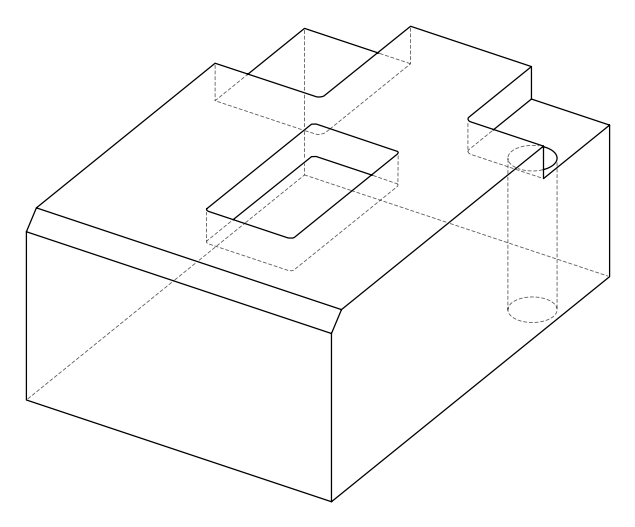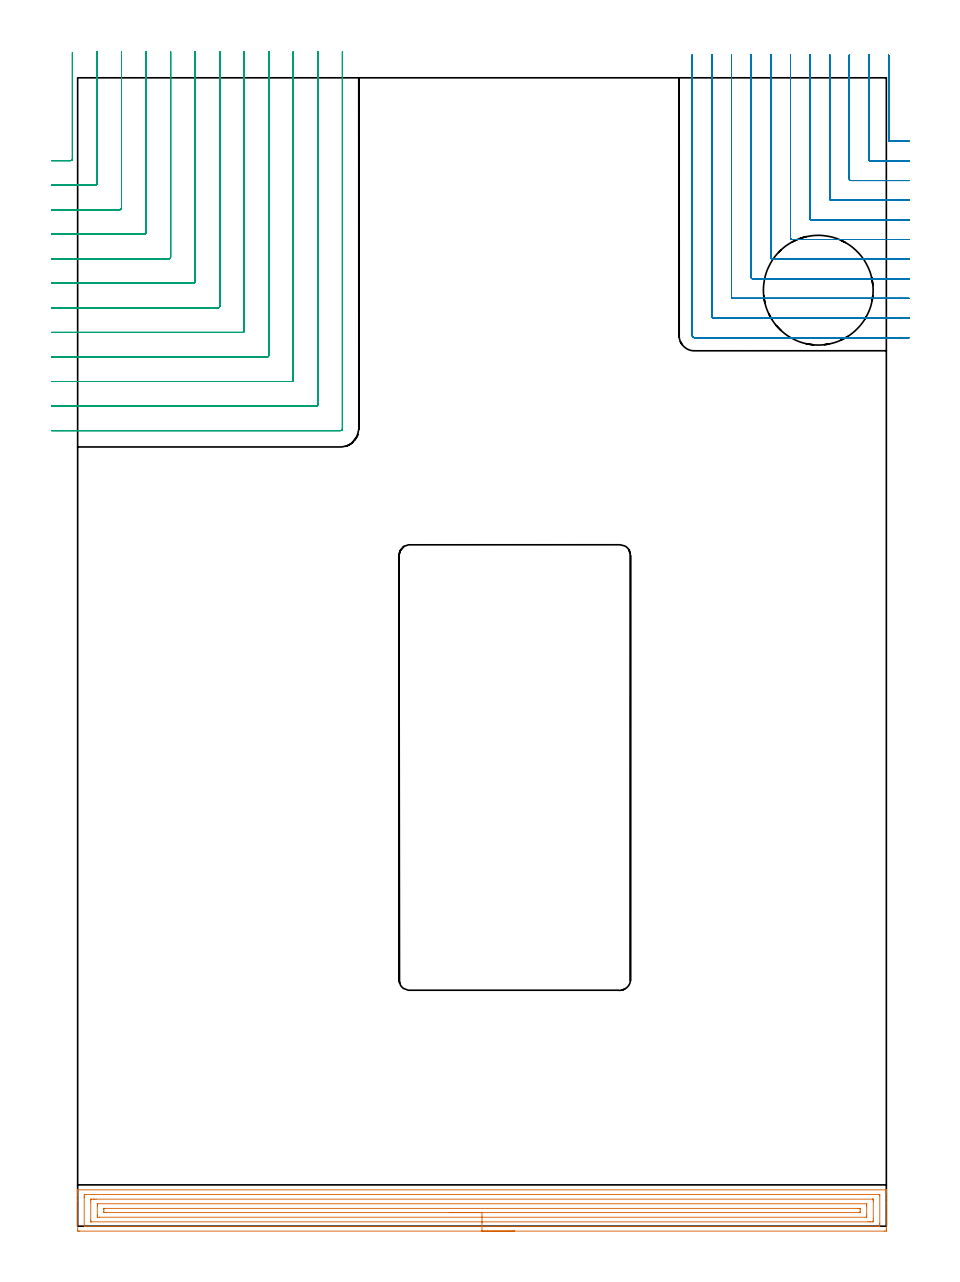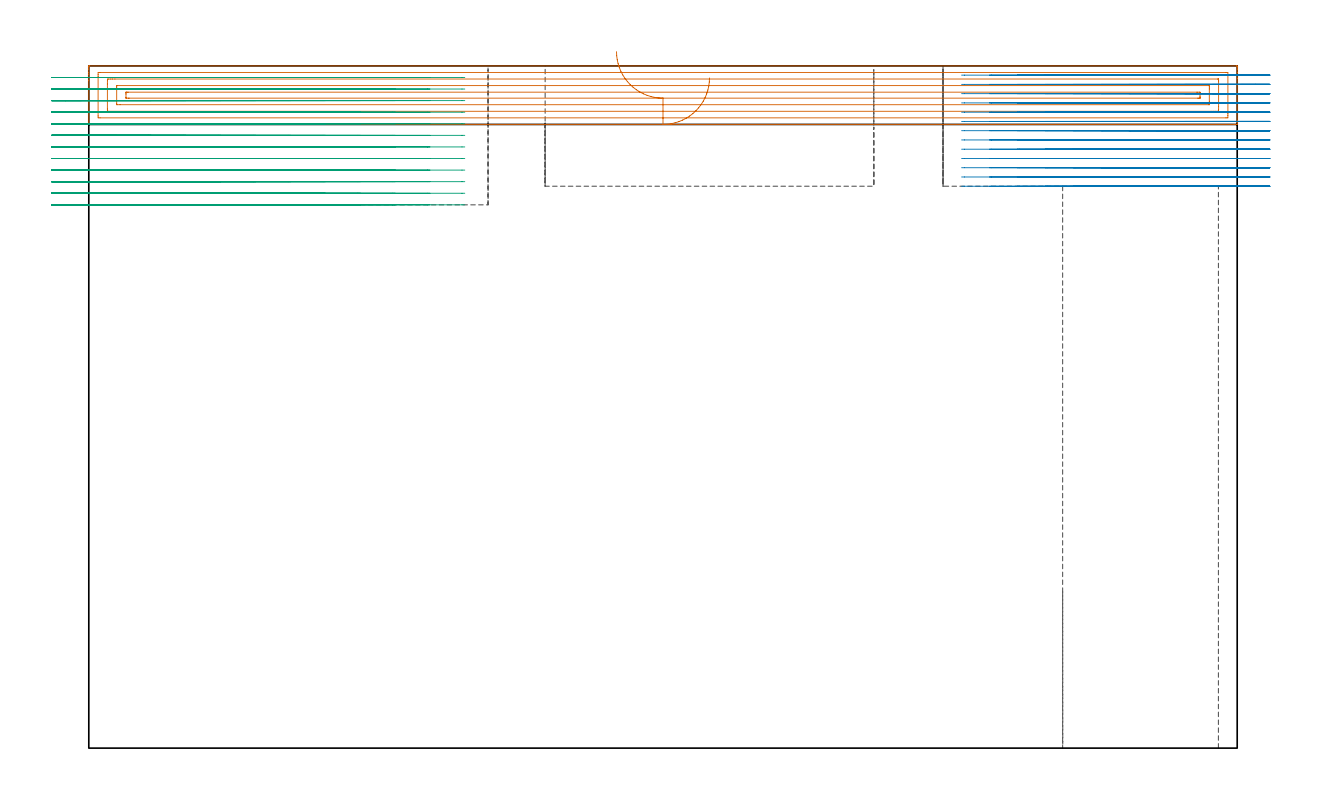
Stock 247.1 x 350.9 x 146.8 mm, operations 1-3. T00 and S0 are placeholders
(PLAN: 5 operations, 4 tool changes, 160.6 min)
(1 AREA_MILL | FG_CHAMFER_SURFACE | UGT0205_001 | 10.11 min | 19616 mm3)
(2 MILL_CORNER_NOTCH_RECTANGULAR | CORNER_NOTCH_RECTANGULAR | NXT0201_009 | Follow Part, ap 2, ae 75% | 29.83 min | 136631 mm3)
(3 MILL_CORNER_NOTCH_RECTANGULAR_1 | CORNER_NOTCH_RECTANGULAR_1 | NXT0201_013 | Follow Part, ap 2.5, ae 75% | 38.9 min | 289515 mm3)
(4 MILL_RECTANGULAR_POCKET | POCKET_RECTANGULAR_STRAIGHT | NXT0201_008 | Follow Part, ap 1.5, ae 75% | 78.38 min | 249045 mm3)
(5 MILL_THROUGH_HOLE_FROM_SOLID_MATERIAL | STEP1HOLE | UGT0201_018 | Circular | 3.38 min | 106602 mm3)
(TOOL UGT0205_001 | Chamfer Mill 20 x 3 x 45 deg. | D20 FL50 Z2)
(TOOL NXT0201_009 | ENDMILL 8mm [2P460-0800-NA 1630] | D8 FL26 Z6)
(TOOL NXT0201_013 | ENDMILL 10mm | D10 FL30 Z4)
(TOOL NXT0201_008 | ENDMILL 6mm [2P460-0600-NA 1630] | D6 FL26 Z6)
(TOOL UGT0201_018 | End mill 30 mm | D30 FL50 Z4)
(OP 1 AREA_MILL)
G17 G21 G94 G90
T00 M6
G54
G17 G0 G90 X133.55 Y-1.5 S1061 M3
G43 Z156.8 H0
Z144.2
G94 G1 X133.512 Z143.328 F250.
X133.398 Z142.463
X133.209 Z141.612
X132.947 Z140.78
X132.613 Z139.974
X132.21 Z139.2
X131.741 Z138.464
X131.21 Z137.772
X130.621 Z137.129
X129.978 Z136.54
X129.286 Z136.008
X128.55 Z135.54
X127.776 Z135.137
X126.97 Z134.803
X126.138 Z134.541
X125.286 Z134.352
X124.422 Z134.238
X123.55 Z134.2
X0.627
X0.266 Y-1.496 Z134.202
X0.01 Y-1.492 Z134.206
X0. Y-1.232 Z134.465
Y7.905 Z143.6
Y9.323 Z145.019
Y9.68 Z145.375
Y10.394 Z146.094
Y10.671 Z146.371
X0.008 Y11.065 Z146.757
X0.01 Y11.097 Z146.788
X0.18 Y11.1 Z146.8
X246.92
X247.09 Y11.097 Z146.788
X247.093 Y11.065 Z146.757
X247.1 Y10.671 Z146.371
Y10.394 Z146.094
Y9.68 Z145.375
Y8.435 Z144.132
Y7.018 Z142.714
Y-0.702 Z134.995
X247.098 Y-0.967 Z134.73
X247.092 Y-1.492 Z134.206
X247.004 Y-1.495 Z134.203
X246.473 Y-1.5 Z134.2
X123.55
Y-0.086 Z135.614
X2.421
X2.01 Y-0.08 Z135.62
X2.001 Y0.33 Z136.03
X2. Y8.793 Z144.493
X2.001 Y9.203 Z144.903
X2.01 Y9.68 Z145.38
X2.409 Y9.686 Z145.386
X244.679
X245.09 Y9.68 Z145.38
X245.099 Y9.269 Z144.969
X245.1 Y0.807 Z136.507
X245.099 Y0.397 Z136.097
X245.09 Y-0.08 Z135.62
X244.691 Y-0.086 Z135.614
X123.55
Y1.328 Z137.028
X4.203 Y1.329 Z137.029
X4.08 Y1.33 Z137.03
X4.036 Y1.333 Z137.033
X4.018 Y1.334 Z137.034
X4.01 Y1.36 Z137.06
X4.005 Y1.493 Z137.193
X4.002 Y1.695 Z137.395
X4. Y1.896 Z137.596
Y7.219 Z142.919
X4.005 Y7.905 Z143.605
X4.009 Y8.098 Z143.798
X4.028 Y8.264 Z143.964
X4.203 Y8.266 Z143.966
X4.729 Y8.27 Z143.97
X5.097 Y8.271 Z143.971
X5.622
X242.897
X243.02 Y8.269 Z143.969
X243.064 Y8.267 Z143.967
X243.082 Y8.265 Z143.965
X243.09 Y8.24 Z143.94
X243.095 Y8.107 Z143.807
X243.098 Y7.905 Z143.605
X243.1 Y7.704 Z143.404
Y2.381 Z138.081
X243.095 Y1.695 Z137.395
X243.091 Y1.502 Z137.202
X243.072 Y1.335 Z137.035
X242.897 Y1.333 Z137.033
X242.371 Y1.33 Z137.03
X242.003 Y1.329 Z137.029
X241.478 Y1.328 Z137.028
X123.55
Y2.743 Z138.443
X6.723
X6.106 Y2.745 Z138.445
X6.037 Y2.747 Z138.447
X6.019 Y2.749 Z138.449
X6.01 Y2.759 Z138.459
X6.007 Y2.811 Z138.511
X6.003 Y3.027 Z138.727
X6. Y3.46 Z139.16
Y6.122 Z141.822
X6.001 Y6.57 Z142.27
X6.003 Y6.789 Z142.489
X6.007 Y6.843 Z142.543
X6.011 Y6.851 Z142.551
X6.019 Y6.853 Z142.553
X6.048 Y6.856 Z142.556
X6.153 Y6.857 Z142.557
X240.994
X241.064 Y6.856 Z142.556
X241.086 Y6.853 Z142.553
X241.091 Y6.851 Z142.551
X241.094 Y6.842 Z142.542
X241.097 Y6.789 Z142.489
X241.099 Y6.573 Z142.273
X241.1 Y6.14 Z141.84
Y3.478 Z139.178
X241.099 Y3.03 Z138.73
X241.097 Y2.811 Z138.511
X241.093 Y2.757 Z138.457
X241.09 Y2.749 Z138.449
X241.081 Y2.747 Z138.447
X241.052 Y2.744 Z138.444
X240.947 Y2.743 Z138.443
X123.55
Y4.157 Z139.857
X8.673
X8.472 Y4.158 Z139.858
X8.07 Y4.162 Z139.862
X8.021 Y4.164 Z139.864
X8.01 Y4.172 Z139.872
X8.006 Y4.203 Z139.903
X8.002 Y4.261 Z139.961
X8.001 Y4.356 Z140.056
X8. Y5.024 Z140.724
X8.001 Y5.244 Z140.944
X8.003 Y5.41 Z141.11
X8.006 Y5.43 Z141.13
X8.008 Y5.435 Z141.135
X8.031 Y5.437 Z141.137
X8.137 Y5.441 Z141.141
X8.271 Y5.443 Z141.143
X8.472
X238.427
X238.628 Y5.442 Z141.142
X239.03 Y5.438 Z141.138
X239.079 Y5.436 Z141.136
X239.09 Y5.427 Z141.127
X239.094 Y5.397 Z141.097
X239.098 Y5.339 Z141.039
X239.099 Y5.244 Z140.944
X239.1 Y4.576 Z140.276
X239.099 Y4.356 Z140.056
X239.097 Y4.189 Z139.889
X239.094 Y4.17 Z139.87
X239.092 Y4.165 Z139.865
X239.069 Y4.163 Z139.863
X238.963 Y4.159 Z139.859
X238.829 Y4.157 Z139.857
X238.628
X123.55
X122.678 Z139.895
X121.813 Z140.009
X120.962 Z140.198
X120.13 Z140.46
X119.324 Z140.794
X118.55 Z141.197
X117.814 Z141.665
X117.122 Z142.196
X116.479 Z142.786
X115.89 Z143.429
X115.358 Z144.121
X114.89 Z144.857
X114.487 Z145.631
X114.153 Z146.437
X113.891 Z147.269
X113.702 Z148.12
X113.588 Z148.985
X113.55 Z149.857
G0 Z156.8
M5
M2
(OP 2 MILL_CORNER_NOTCH_RECTANGULAR)
G17 G21 G94 G90
T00 M6
G54
G17 G0 G90 X247.8 Y357.838 S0 M3
G43 Z156.8 H1
Z144.808
G94 G1 Y354.838 F250.
Y331.896 F500.
G3 X248.196 Y331.5 R0.4
G1 X251.1
X254.1 F250.
G0 Z156.8
X241.8 Y357.9
Z144.808
G1 Y354.9
Y325.896 F500.
G3 X242.196 Y325.5 R0.4
G1 X251.1
X254.1 F250.
G0 Z156.8
X235.8 Y357.9
Z144.808
G1 Y354.9
Y319.896 F500.
G3 X236.196 Y319.5 R0.4
G1 X251.1
X254.1 F250.
G0 Z156.8
X229.8 Y357.9
Z144.808
G1 Y354.9
Y313.896 F500.
G3 X230.196 Y313.5 R0.4
G1 X251.1
X254.1 F250.
G0 Z156.8
X223.8 Y357.9
Z144.808
G1 Y354.9
Y307.896 F500.
G3 X224.196 Y307.5 R0.4
G1 X251.1
X254.1 F250.
G0 Z156.8
X217.8 Y357.9
Z144.808
G1 Y354.9
Y301.897 F500.
G3 X218.197 Y301.5 R0.4
G1 X251.1
X254.1 F250.
G0 Z156.8
X211.8 Y357.9
Z144.808
G1 Y354.9
Y295.897 F500.
G3 X212.197 Y295.5 R0.4
G1 X251.1
X254.1 F250.
G0 Z156.8
X205.8 Y357.9
Z144.808
G1 Y354.9
Y289.897 F500.
G3 X206.197 Y289.5 R0.4
G1 X251.1
X254.1 F250.
G0 Z156.8
X199.8 Y357.9
Z144.808
G1 Y354.9
Y283.897 F500.
G3 X200.197 Y283.5 R0.4
G1 X251.1
X254.1 F250.
G0 Z156.8
X193.8 Y357.9
Z144.808
G1 Y354.9
Y277.897 F500.
G3 X194.197 Y277.5 R0.4
G1 X251.1
X254.1 F250.
G0 Z156.8
X187.8 Y357.9
Z144.808
G1 Y354.9
Y272.1 F500.
G3 X188.4 Y271.5 R0.6
G1 X251.1
X254.1 F250.
G0 Z156.8
X247.8 Y357.838
Z142.815
G1 Y354.838
Y331.896 F500.
G3 X248.196 Y331.5 R0.4
G1 X251.1
X254.1 F250.
G0 Z156.8
X241.8 Y357.9
Z142.815
G1 Y354.9
Y325.896 F500.
G3 X242.196 Y325.5 R0.4
G1 X251.1
X254.1 F250.
G0 Z156.8
X235.8 Y357.9
Z142.815
G1 Y354.9
Y319.896 F500.
G3 X236.196 Y319.5 R0.4
G1 X251.1
X254.1 F250.
G0 Z156.8
X229.8 Y357.9
Z142.815
G1 Y354.9
Y313.896 F500.
G3 X230.196 Y313.5 R0.4
G1 X251.1
X254.1 F250.
G0 Z156.8
X223.8 Y357.9
Z142.815
G1 Y354.9
Y307.896 F500.
G3 X224.196 Y307.5 R0.4
G1 X251.1
X254.1 F250.
G0 Z156.8
X217.8 Y357.9
Z142.815
G1 Y354.9
Y301.897 F500.
G3 X218.197 Y301.5 R0.4
G1 X251.1
X254.1 F250.
G0 Z156.8
X211.8 Y357.9
Z142.815
G1 Y354.9
Y295.897 F500.
G3 X212.197 Y295.5 R0.4
G1 X251.1
X254.1 F250.
G0 Z156.8
X205.8 Y357.9
Z142.815
G1 Y354.9
Y289.897 F500.
G3 X206.197 Y289.5 R0.4
G1 X251.1
X254.1 F250.
G0 Z156.8
X199.8 Y357.9
Z142.815
G1 Y354.9
Y283.897 F500.
G3 X200.197 Y283.5 R0.4
G1 X251.1
X254.1 F250.
G0 Z156.8
X193.8 Y357.9
Z142.815
G1 Y354.9
Y277.897 F500.
G3 X194.197 Y277.5 R0.4
G1 X251.1
X254.1 F250.
G0 Z156.8
X187.8 Y357.9
Z142.815
G1 Y354.9
Y272.1 F500.
G3 X188.4 Y271.5 R0.6
G1 X251.1
X254.1 F250.
G0 Z156.8
X247.8 Y357.838
Z140.823
G1 Y354.838
Y331.896 F500.
G3 X248.196 Y331.5 R0.4
G1 X251.1
X254.1 F250.
G0 Z156.8
X241.8 Y357.9
Z140.823
G1 Y354.9
Y325.896 F500.
G3 X242.196 Y325.5 R0.4
G1 X251.1
X254.1 F250.
G0 Z156.8
X235.8 Y357.9
Z140.823
G1 Y354.9
Y319.896 F500.
G3 X236.196 Y319.5 R0.4
G1 X251.1
X254.1 F250.
G0 Z156.8
X229.8 Y357.9
Z140.823
G1 Y354.9
Y313.896 F500.
G3 X230.196 Y313.5 R0.4
G1 X251.1
X254.1 F250.
G0 Z156.8
X223.8 Y357.9
Z140.823
G1 Y354.9
Y307.896 F500.
G3 X224.196 Y307.5 R0.4
G1 X251.1
X254.1 F250.
G0 Z156.8
X217.8 Y357.9
Z140.823
G1 Y354.9
Y301.897 F500.
G3 X218.197 Y301.5 R0.4
G1 X251.1
X254.1 F250.
G0 Z156.8
X211.8 Y357.9
Z140.823
G1 Y354.9
Y295.897 F500.
G3 X212.197 Y295.5 R0.4
G1 X251.1
X254.1 F250.
G0 Z156.8
X205.8 Y357.9
Z140.823
G1 Y354.9
Y289.897 F500.
G3 X206.197 Y289.5 R0.4
G1 X251.1
X254.1 F250.
G0 Z156.8
X199.8 Y357.9
Z140.823
G1 Y354.9
Y283.897 F500.
G3 X200.197 Y283.5 R0.4
G1 X251.1
X254.1 F250.
G0 Z156.8
X193.8 Y357.9
Z140.823
G1 Y354.9
Y277.897 F500.
G3 X194.197 Y277.5 R0.4
G1 X251.1
X254.1 F250.
G0 Z156.8
X187.8 Y357.9
Z140.823
G1 Y354.9
Y272.1 F500.
G3 X188.4 Y271.5 R0.6
G1 X251.1
X254.1 F250.
G0 Z156.8
X247.8 Y357.838
Z138.831
G1 Y354.838
Y331.896 F500.
G3 X248.196 Y331.5 R0.4
G1 X251.1
X254.1 F250.
G0 Z156.8
X241.8 Y357.9
Z138.831
G1 Y354.9
Y325.896 F500.
G3 X242.196 Y325.5 R0.4
G1 X251.1
X254.1 F250.
G0 Z156.8
X235.8 Y357.9
Z138.831
G1 Y354.9
Y319.896 F500.
G3 X236.196 Y319.5 R0.4
G1 X251.1
X254.1 F250.
G0 Z156.8
X229.8 Y357.9
Z138.831
G1 Y354.9
Y313.896 F500.
G3 X230.196 Y313.5 R0.4
G1 X251.1
X254.1 F250.
G0 Z156.8
X223.8 Y357.9
Z138.831
G1 Y354.9
Y307.896 F500.
G3 X224.196 Y307.5 R0.4
G1 X251.1
X254.1 F250.
G0 Z156.8
X217.8 Y357.9
Z138.831
G1 Y354.9
Y301.897 F500.
G3 X218.197 Y301.5 R0.4
G1 X251.1
X254.1 F250.
G0 Z156.8
X211.8 Y357.9
Z138.831
G1 Y354.9
Y295.897 F500.
G3 X212.197 Y295.5 R0.4
G1 X251.1
X254.1 F250.
G0 Z156.8
X205.8 Y357.9
Z138.831
G1 Y354.9
Y289.897 F500.
G3 X206.197 Y289.5 R0.4
G1 X251.1
X254.1 F250.
G0 Z156.8
X199.8 Y357.9
Z138.831
G1 Y354.9
Y283.897 F500.
G3 X200.197 Y283.5 R0.4
G1 X251.1
X254.1 F250.
G0 Z156.8
X193.8 Y357.9
Z138.831
G1 Y354.9
Y277.897 F500.
G3 X194.197 Y277.5 R0.4
G1 X251.1
X254.1 F250.
G0 Z156.8
X187.8 Y357.9
Z138.831
G1 Y354.9
Y272.1 F500.
G3 X188.4 Y271.5 R0.6
G1 X251.1
X254.1 F250.
G0 Z156.8
X247.8 Y357.838
Z136.838
G1 Y354.838
Y331.896 F500.
G3 X248.196 Y331.5 R0.4
G1 X251.1
X254.1 F250.
G0 Z156.8
X241.8 Y357.9
Z136.838
G1 Y354.9
Y325.896 F500.
G3 X242.196 Y325.5 R0.4
G1 X251.1
X254.1 F250.
G0 Z156.8
X235.8 Y357.9
Z136.838
G1 Y354.9
Y319.896 F500.
G3 X236.196 Y319.5 R0.4
G1 X251.1
X254.1 F250.
G0 Z156.8
X229.8 Y357.9
Z136.838
G1 Y354.9
Y313.896 F500.
G3 X230.196 Y313.5 R0.4
G1 X251.1
X254.1 F250.
G0 Z156.8
X223.8 Y357.9
Z136.838
G1 Y354.9
Y307.896 F500.
G3 X224.196 Y307.5 R0.4
G1 X251.1
X254.1 F250.
G0 Z156.8
X217.8 Y357.9
Z136.838
G1 Y354.9
Y301.897 F500.
G3 X218.197 Y301.5 R0.4
G1 X251.1
X254.1 F250.
G0 Z156.8
X211.8 Y357.9
Z136.838
G1 Y354.9
Y295.897 F500.
G3 X212.197 Y295.5 R0.4
G1 X251.1
X254.1 F250.
G0 Z156.8
X205.8 Y357.9
Z136.838
G1 Y354.9
Y289.897 F500.
G3 X206.197 Y289.5 R0.4
G1 X251.1
X254.1 F250.
G0 Z156.8
X199.8 Y357.9
Z136.838
G1 Y354.9
Y283.897 F500.
G3 X200.197 Y283.5 R0.4
G1 X251.1
X254.1 F250.
G0 Z156.8
X193.8 Y357.9
Z136.838
G1 Y354.9
Y277.897 F500.
G3 X194.197 Y277.5 R0.4
G1 X251.1
X254.1 F250.
G0 Z156.8
X187.8 Y357.9
Z136.838
G1 Y354.9
Y272.1 F500.
G3 X188.4 Y271.5 R0.6
G1 X251.1
X254.1 F250.
G0 Z156.8
X247.8 Y357.838
Z134.846
G1 Y354.838
Y331.896 F500.
G3 X248.196 Y331.5 R0.4
G1 X251.1
X254.1 F250.
G0 Z156.8
X241.8 Y357.9
Z134.846
G1 Y354.9
Y325.896 F500.
G3 X242.196 Y325.5 R0.4
G1 X251.1
X254.1 F250.
G0 Z156.8
X235.8 Y357.9
Z134.846
G1 Y354.9
Y319.896 F500.
G3 X236.196 Y319.5 R0.4
G1 X251.1
X254.1 F250.
G0 Z156.8
X229.8 Y357.9
Z134.846
G1 Y354.9
Y313.896 F500.
G3 X230.196 Y313.5 R0.4
G1 X251.1
X254.1 F250.
G0 Z156.8
X223.8 Y357.9
Z134.846
G1 Y354.9
Y307.896 F500.
G3 X224.196 Y307.5 R0.4
G1 X251.1
X254.1 F250.
G0 Z156.8
X217.8 Y357.9
Z134.846
G1 Y354.9
Y301.897 F500.
G3 X218.197 Y301.5 R0.4
G1 X251.1
X254.1 F250.
G0 Z156.8
X211.8 Y357.9
Z134.846
G1 Y354.9
Y295.897 F500.
G3 X212.197 Y295.5 R0.4
G1 X251.1
X254.1 F250.
G0 Z156.8
X205.8 Y357.9
Z134.846
G1 Y354.9
Y289.897 F500.
G3 X206.197 Y289.5 R0.4
G1 X251.1
X254.1 F250.
G0 Z156.8
X199.8 Y357.9
Z134.846
G1 Y354.9
Y283.897 F500.
G3 X200.197 Y283.5 R0.4
G1 X251.1
X254.1 F250.
G0 Z156.8
X193.8 Y357.9
Z134.846
G1 Y354.9
Y277.897 F500.
G3 X194.197 Y277.5 R0.4
G1 X251.1
X254.1 F250.
G0 Z156.8
X187.8 Y357.9
Z134.846
G1 Y354.9
Y272.1 F500.
G3 X188.4 Y271.5 R0.6
G1 X251.1
X254.1 F250.
G0 Z156.8
X247.8 Y357.838
Z132.854
G1 Y354.838
Y331.896 F500.
G3 X248.196 Y331.5 R0.4
G1 X251.1
X254.1 F250.
G0 Z156.8
X241.8 Y357.9
Z132.854
G1 Y354.9
Y325.896 F500.
G3 X242.196 Y325.5 R0.4
G1 X251.1
X254.1 F250.
G0 Z156.8
X235.8 Y357.9
Z132.854
G1 Y354.9
Y319.896 F500.
G3 X236.196 Y319.5 R0.4
G1 X251.1
X254.1 F250.
G0 Z156.8
X229.8 Y357.9
Z132.854
G1 Y354.9
Y313.896 F500.
G3 X230.196 Y313.5 R0.4
G1 X251.1
X254.1 F250.
G0 Z156.8
X223.8 Y357.9
Z132.854
G1 Y354.9
Y307.896 F500.
G3 X224.196 Y307.5 R0.4
G1 X251.1
X254.1 F250.
G0 Z156.8
X217.8 Y357.9
Z132.854
G1 Y354.9
Y301.897 F500.
G3 X218.197 Y301.5 R0.4
G1 X251.1
X254.1 F250.
G0 Z156.8
X211.8 Y357.9
Z132.854
G1 Y354.9
Y295.897 F500.
G3 X212.197 Y295.5 R0.4
G1 X251.1
X254.1 F250.
G0 Z156.8
X205.8 Y357.9
Z132.854
G1 Y354.9
Y289.897 F500.
G3 X206.197 Y289.5 R0.4
G1 X251.1
X254.1 F250.
G0 Z156.8
X199.8 Y357.9
Z132.854
G1 Y354.9
Y283.897 F500.
G3 X200.197 Y283.5 R0.4
G1 X251.1
X254.1 F250.
G0 Z156.8
X193.8 Y357.9
Z132.854
G1 Y354.9
Y277.897 F500.
G3 X194.197 Y277.5 R0.4
G1 X251.1
X254.1 F250.
G0 Z156.8
X187.8 Y357.9
Z132.854
G1 Y354.9
Y272.1 F500.
G3 X188.4 Y271.5 R0.6
G1 X251.1
X254.1 F250.
G0 Z156.8
X247.8 Y357.838
Z130.862
G1 Y354.838
Y331.896 F500.
G3 X248.196 Y331.5 R0.4
G1 X251.1
X254.1 F250.
G0 Z156.8
X241.8 Y357.9
Z130.862
G1 Y354.9
Y325.896 F500.
G3 X242.196 Y325.5 R0.4
G1 X251.1
X254.1 F250.
G0 Z156.8
X235.8 Y357.9
Z130.862
G1 Y354.9
Y319.896 F500.
G3 X236.196 Y319.5 R0.4
G1 X251.1
X254.1 F250.
G0 Z156.8
X229.8 Y357.9
Z130.862
G1 Y354.9
Y313.896 F500.
G3 X230.196 Y313.5 R0.4
G1 X251.1
X254.1 F250.
G0 Z156.8
X223.8 Y357.9
Z130.862
G1 Y354.9
Y307.896 F500.
G3 X224.196 Y307.5 R0.4
G1 X251.1
X254.1 F250.
G0 Z156.8
X217.8 Y357.9
Z130.862
G1 Y354.9
Y301.897 F500.
G3 X218.197 Y301.5 R0.4
G1 X251.1
X254.1 F250.
G0 Z156.8
X211.8 Y357.9
Z130.862
G1 Y354.9
Y295.897 F500.
G3 X212.197 Y295.5 R0.4
G1 X251.1
X254.1 F250.
G0 Z156.8
X205.8 Y357.9
Z130.862
G1 Y354.9
Y289.897 F500.
G3 X206.197 Y289.5 R0.4
G1 X251.1
X254.1 F250.
G0 Z156.8
X199.8 Y357.9
Z130.862
G1 Y354.9
Y283.897 F500.
G3 X200.197 Y283.5 R0.4
G1 X251.1
X254.1 F250.
G0 Z156.8
X193.8 Y357.9
Z130.862
G1 Y354.9
Y277.897 F500.
G3 X194.197 Y277.5 R0.4
G1 X251.1
X254.1 F250.
G0 Z156.8
X187.8 Y357.9
Z130.862
G1 Y354.9
Y272.1 F500.
G3 X188.4 Y271.5 R0.6
G1 X251.1
X254.1 F250.
G0 Z156.8
X247.8 Y357.838
Z128.869
G1 Y354.838
Y331.896 F500.
G3 X248.196 Y331.5 R0.4
G1 X251.1
X254.1 F250.
G0 Z156.8
X241.8 Y357.9
Z128.869
G1 Y354.9
Y325.896 F500.
G3 X242.196 Y325.5 R0.4
G1 X251.1
X254.1 F250.
G0 Z156.8
X235.8 Y357.9
Z128.869
G1 Y354.9
Y319.896 F500.
G3 X236.196 Y319.5 R0.4
G1 X251.1
X254.1 F250.
G0 Z156.8
X229.8 Y357.9
Z128.869
G1 Y354.9
Y313.896 F500.
G3 X230.196 Y313.5 R0.4
G1 X251.1
X254.1 F250.
G0 Z156.8
X223.8 Y357.9
Z128.869
G1 Y354.9
Y307.896 F500.
G3 X224.196 Y307.5 R0.4
G1 X251.1
X254.1 F250.
G0 Z156.8
X217.8 Y357.9
Z128.869
G1 Y354.9
Y301.897 F500.
G3 X218.197 Y301.5 R0.4
G1 X251.1
X254.1 F250.
G0 Z156.8
X211.8 Y357.9
Z128.869
G1 Y354.9
Y295.897 F500.
G3 X212.197 Y295.5 R0.4
G1 X251.1
X254.1 F250.
G0 Z156.8
X205.8 Y357.9
Z128.869
G1 Y354.9
Y289.897 F500.
G3 X206.197 Y289.5 R0.4
G1 X251.1
X254.1 F250.
G0 Z156.8
X199.8 Y357.9
Z128.869
G1 Y354.9
Y283.897 F500.
G3 X200.197 Y283.5 R0.4
G1 X251.1
X254.1 F250.
G0 Z156.8
X193.8 Y357.9
Z128.869
G1 Y354.9
Y277.897 F500.
G3 X194.197 Y277.5 R0.4
G1 X251.1
X254.1 F250.
G0 Z156.8
X187.8 Y357.9
Z128.869
G1 Y354.9
Y272.1 F500.
G3 X188.4 Y271.5 R0.6
G1 X251.1
X254.1 F250.
G0 Z156.8
X247.8 Y357.838
Z126.877
G1 Y354.838
Y331.896 F500.
G3 X248.196 Y331.5 R0.4
G1 X251.1
X254.1 F250.
G0 Z156.8
X241.8 Y357.9
Z126.877
G1 Y354.9
Y325.896 F500.
G3 X242.196 Y325.5 R0.4
G1 X251.1
X254.1 F250.
G0 Z156.8
X235.8 Y357.9
Z126.877
G1 Y354.9
Y319.896 F500.
G3 X236.196 Y319.5 R0.4
G1 X251.1
X254.1 F250.
G0 Z156.8
X229.8 Y357.9
Z126.877
G1 Y354.9
Y313.896 F500.
G3 X230.196 Y313.5 R0.4
G1 X251.1
X254.1 F250.
G0 Z156.8
X223.8 Y357.9
Z126.877
G1 Y354.9
Y307.896 F500.
G3 X224.196 Y307.5 R0.4
G1 X251.1
X254.1 F250.
G0 Z156.8
X217.8 Y357.9
Z126.877
G1 Y354.9
Y301.897 F500.
G3 X218.197 Y301.5 R0.4
G1 X251.1
X254.1 F250.
G0 Z156.8
X211.8 Y357.9
Z126.877
G1 Y354.9
Y295.897 F500.
G3 X212.197 Y295.5 R0.4
G1 X251.1
X254.1 F250.
G0 Z156.8
X205.8 Y357.9
Z126.877
G1 Y354.9
Y289.897 F500.
G3 X206.197 Y289.5 R0.4
G1 X251.1
X254.1 F250.
G0 Z156.8
X199.8 Y357.9
Z126.877
G1 Y354.9
Y283.897 F500.
G3 X200.197 Y283.5 R0.4
G1 X251.1
X254.1 F250.
G0 Z156.8
X193.8 Y357.9
Z126.877
G1 Y354.9
Y277.897 F500.
G3 X194.197 Y277.5 R0.4
G1 X251.1
X254.1 F250.
G0 Z156.8
X187.8 Y357.9
Z126.877
G1 Y354.9
Y272.1 F500.
G3 X188.4 Y271.5 R0.6
G1 X251.1
X254.1 F250.
G0 Z156.8
X247.8 Y357.838
Z124.885
G1 Y354.838
Y331.896 F500.
G3 X248.196 Y331.5 R0.4
G1 X251.1
X254.1 F250.
G0 Z156.8
X241.8 Y357.9
Z124.885
G1 Y354.9
Y325.896 F500.
G3 X242.196 Y325.5 R0.4
G1 X251.1
X254.1 F250.
G0 Z156.8
X235.8 Y357.9
Z124.885
G1 Y354.9
Y319.896 F500.
G3 X236.196 Y319.5 R0.4
G1 X251.1
X254.1 F250.
G0 Z156.8
X229.8 Y357.9
Z124.885
G1 Y354.9
Y313.896 F500.
G3 X230.196 Y313.5 R0.4
G1 X251.1
X254.1 F250.
G0 Z156.8
X223.8 Y357.9
Z124.885
G1 Y354.9
Y307.896 F500.
G3 X224.196 Y307.5 R0.4
G1 X251.1
X254.1 F250.
G0 Z156.8
X217.8 Y357.9
Z124.885
G1 Y354.9
Y301.897 F500.
G3 X218.197 Y301.5 R0.4
G1 X251.1
X254.1 F250.
G0 Z156.8
X211.8 Y357.9
Z124.885
G1 Y354.9
Y295.897 F500.
G3 X212.197 Y295.5 R0.4
G1 X251.1
X254.1 F250.
G0 Z156.8
X205.8 Y357.9
Z124.885
G1 Y354.9
Y289.897 F500.
G3 X206.197 Y289.5 R0.4
G1 X251.1
X254.1 F250.
G0 Z156.8
X199.8 Y357.9
Z124.885
G1 Y354.9
Y283.897 F500.
G3 X200.197 Y283.5 R0.4
G1 X251.1
X254.1 F250.
G0 Z156.8
X193.8 Y357.9
Z124.885
G1 Y354.9
Y277.897 F500.
G3 X194.197 Y277.5 R0.4
G1 X251.1
X254.1 F250.
G0 Z156.8
X187.8 Y357.9
Z124.885
G1 Y354.9
Y272.1 F500.
G3 X188.4 Y271.5 R0.6
G1 X251.1
X254.1 F250.
G0 Z156.8
X247.8 Y357.838
Z122.892
G1 Y354.838
Y331.896 F500.
G3 X248.196 Y331.5 R0.4
G1 X251.1
X254.1 F250.
G0 Z156.8
X241.8 Y357.9
Z122.892
G1 Y354.9
Y325.896 F500.
G3 X242.196 Y325.5 R0.4
G1 X251.1
X254.1 F250.
G0 Z156.8
X235.8 Y357.9
Z122.892
G1 Y354.9
Y319.896 F500.
G3 X236.196 Y319.5 R0.4
G1 X251.1
X254.1 F250.
G0 Z156.8
X229.8 Y357.9
Z122.892
G1 Y354.9
Y313.896 F500.
G3 X230.196 Y313.5 R0.4
G1 X251.1
X254.1 F250.
G0 Z156.8
X223.8 Y357.9
Z122.892
G1 Y354.9
Y307.896 F500.
G3 X224.196 Y307.5 R0.4
G1 X251.1
X254.1 F250.
G0 Z156.8
X217.8 Y357.9
Z122.892
G1 Y354.9
Y301.897 F500.
G3 X218.197 Y301.5 R0.4
G1 X251.1
X254.1 F250.
G0 Z156.8
X211.8 Y357.9
Z122.892
G1 Y354.9
Y295.897 F500.
G3 X212.197 Y295.5 R0.4
G1 X251.1
X254.1 F250.
G0 Z156.8
X205.8 Y357.9
Z122.892
G1 Y354.9
Y289.897 F500.
G3 X206.197 Y289.5 R0.4
G1 X251.1
X254.1 F250.
G0 Z156.8
X199.8 Y357.9
Z122.892
G1 Y354.9
Y283.897 F500.
G3 X200.197 Y283.5 R0.4
G1 X251.1
X254.1 F250.
G0 Z156.8
X193.8 Y357.9
Z122.892
G1 Y354.9
Y277.897 F500.
G3 X194.197 Y277.5 R0.4
G1 X251.1
X254.1 F250.
G0 Z156.8
X187.8 Y357.9
Z122.892
G1 Y354.9
Y272.1 F500.
G3 X188.4 Y271.5 R0.6
G1 X251.1
X254.1 F250.
G0 Z156.8
X247.8 Y357.838
Z120.9
G1 Y354.838
Y331.896 F500.
G3 X248.196 Y331.5 R0.4
G1 X251.1
X254.1 F250.
G0 Z156.8
X241.8 Y357.9
Z120.9
G1 Y354.9
Y325.896 F500.
G3 X242.196 Y325.5 R0.4
G1 X251.1
X254.1 F250.
G0 Z156.8
X235.8 Y357.9
Z120.9
G1 Y354.9
Y319.896 F500.
G3 X236.196 Y319.5 R0.4
G1 X251.1
X254.1 F250.
G0 Z156.8
X229.8 Y357.9
Z120.9
G1 Y354.9
Y313.896 F500.
G3 X230.196 Y313.5 R0.4
G1 X251.1
X254.1 F250.
G0 Z156.8
X223.8 Y357.9
Z120.9
G1 Y354.9
Y307.896 F500.
G3 X224.196 Y307.5 R0.4
G1 X251.1
X254.1 F250.
G0 Z156.8
X217.8 Y357.9
Z120.9
G1 Y354.9
Y301.897 F500.
G3 X218.197 Y301.5 R0.4
G1 X251.1
X254.1 F250.
G0 Z156.8
X211.8 Y357.9
Z120.9
G1 Y354.9
Y295.897 F500.
G3 X212.197 Y295.5 R0.4
G1 X251.1
X254.1 F250.
G0 Z156.8
X205.8 Y357.9
Z120.9
G1 Y354.9
Y289.897 F500.
G3 X206.197 Y289.5 R0.4
G1 X251.1
X254.1 F250.
G0 Z156.8
X199.8 Y357.9
Z120.9
G1 Y354.9
Y283.897 F500.
G3 X200.197 Y283.5 R0.4
G1 X251.1
X254.1 F250.
G0 Z156.8
X193.8 Y357.9
Z120.9
G1 Y354.9
Y277.897 F500.
G3 X194.197 Y277.5 R0.4
G1 X251.1
X254.1 F250.
G0 Z156.8
X187.8 Y357.9
Z120.9
G1 Y354.9
Y272.1 F500.
G3 X188.4 Y271.5 R0.6
G1 X251.1
X254.1 F250.
G0 Z156.8
M5
M2
(OP 3 MILL_CORNER_NOTCH_RECTANGULAR_1)
G17 G21 G94 G90
T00 M6
G54
G17 G0 G90 X-8. Y325.6 S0 M3
G43 Z156.8 H0
Z144.308
G94 G1 X-5. F250.
X-2.094 F500.
G3 X-1.6 Y326.094 R0.5
G1 Y355.637
Y358.637 F250.
G0 Z156.8
X-8. Y318.1
Z144.308
G1 X-5.
X5.405 F500.
G3 X5.9 Y318.595 R0.5
G1 Y355.9
Y358.9 F250.
G0 Z156.8
X-8. Y310.6
Z144.308
G1 X-5.
X12.905 F500.
G3 X13.4 Y311.095 R0.5
G1 Y355.9
Y358.9 F250.
G0 Z156.8
X-8. Y303.1
Z144.308
G1 X-5.
X20.405 F500.
G3 X20.9 Y303.595 R0.5
G1 Y355.9
Y358.9 F250.
G0 Z156.8
X-8. Y295.6
Z144.308
G1 X-5.
X27.905 F500.
G3 X28.4 Y296.095 R0.5
G1 Y355.9
Y358.9 F250.
G0 Z156.8
X-8. Y288.1
Z144.308
G1 X-5.
X35.404 F500.
G3 X35.9 Y288.596 R0.5
G1 Y355.9
Y358.9 F250.
G0 Z156.8
X-8. Y280.6
Z144.308
G1 X-5.
X42.904 F500.
G3 X43.4 Y281.096 R0.5
G1 Y355.9
Y358.9 F250.
G0 Z156.8
X-8. Y273.1
Z144.308
G1 X-5.
X50.404 F500.
G3 X50.9 Y273.596 R0.5
G1 Y355.9
Y358.9 F250.
G0 Z156.8
X-8. Y265.6
Z144.308
G1 X-5.
X57.904 F500.
G3 X58.4 Y266.096 R0.5
G1 Y355.9
Y358.9 F250.
G0 Z156.8
X-8. Y258.1
Z144.308
G1 X-5.
X65.403 F500.
G3 X65.9 Y258.597 R0.5
G1 Y355.9
Y358.9 F250.
G0 Z156.8
X-8. Y250.6
Z144.308
G1 X-5.
X72.903 F500.
G3 X73.4 Y251.097 R0.5
G1 Y355.9
Y358.9 F250.
G0 Z156.8
X-8. Y243.1
Z144.308
G1 X-5.
X80.3 F500.
G3 X80.9 Y243.7 R0.6
G1 Y355.9
Y358.9 F250.
G0 Z156.8
X-8. Y325.6
Z141.817
G1 X-5.
X-2.094 F500.
G3 X-1.6 Y326.094 R0.5
G1 Y355.637
Y358.637 F250.
G0 Z156.8
X-8. Y318.1
Z141.817
G1 X-5.
X5.405 F500.
G3 X5.9 Y318.595 R0.5
G1 Y355.9
Y358.9 F250.
G0 Z156.8
X-8. Y310.6
Z141.817
G1 X-5.
X12.905 F500.
G3 X13.4 Y311.095 R0.5
G1 Y355.9
Y358.9 F250.
G0 Z156.8
X-8. Y303.1
Z141.817
G1 X-5.
X20.405 F500.
G3 X20.9 Y303.595 R0.5
G1 Y355.9
Y358.9 F250.
G0 Z156.8
X-8. Y295.6
Z141.817
G1 X-5.
X27.905 F500.
G3 X28.4 Y296.095 R0.5
G1 Y355.9
Y358.9 F250.
G0 Z156.8
X-8. Y288.1
Z141.817
G1 X-5.
X35.404 F500.
G3 X35.9 Y288.596 R0.5
G1 Y355.9
Y358.9 F250.
G0 Z156.8
X-8. Y280.6
Z141.817
G1 X-5.
X42.904 F500.
G3 X43.4 Y281.096 R0.5
G1 Y355.9
Y358.9 F250.
G0 Z156.8
X-8. Y273.1
Z141.817
G1 X-5.
X50.404 F500.
G3 X50.9 Y273.596 R0.5
G1 Y355.9
Y358.9 F250.
G0 Z156.8
X-8. Y265.6
Z141.817
G1 X-5.
X57.904 F500.
G3 X58.4 Y266.096 R0.5
G1 Y355.9
Y358.9 F250.
G0 Z156.8
X-8. Y258.1
Z141.817
G1 X-5.
X65.403 F500.
G3 X65.9 Y258.597 R0.5
G1 Y355.9
Y358.9 F250.
G0 Z156.8
X-8. Y250.6
Z141.817
G1 X-5.
X72.903 F500.
G3 X73.4 Y251.097 R0.5
G1 Y355.9
Y358.9 F250.
G0 Z156.8
X-8. Y243.1
Z141.817
G1 X-5.
X80.3 F500.
G3 X80.9 Y243.7 R0.6
G1 Y355.9
Y358.9 F250.
G0 Z156.8
X-8. Y325.6
Z139.325
G1 X-5.
X-2.094 F500.
G3 X-1.6 Y326.094 R0.5
G1 Y355.637
Y358.637 F250.
G0 Z156.8
X-8. Y318.1
Z139.325
G1 X-5.
X5.405 F500.
G3 X5.9 Y318.595 R0.5
G1 Y355.9
Y358.9 F250.
G0 Z156.8
X-8. Y310.6
Z139.325
G1 X-5.
X12.905 F500.
G3 X13.4 Y311.095 R0.5
G1 Y355.9
Y358.9 F250.
G0 Z156.8
X-8. Y303.1
Z139.325
G1 X-5.
X20.405 F500.
G3 X20.9 Y303.595 R0.5
G1 Y355.9
Y358.9 F250.
G0 Z156.8
X-8. Y295.6
Z139.325
G1 X-5.
X27.905 F500.
G3 X28.4 Y296.095 R0.5
G1 Y355.9
Y358.9 F250.
G0 Z156.8
X-8. Y288.1
Z139.325
G1 X-5.
X35.404 F500.
G3 X35.9 Y288.596 R0.5
G1 Y355.9
Y358.9 F250.
G0 Z156.8
X-8. Y280.6
Z139.325
G1 X-5.
X42.904 F500.
G3 X43.4 Y281.096 R0.5
G1 Y355.9
Y358.9 F250.
G0 Z156.8
X-8. Y273.1
Z139.325
G1 X-5.
X50.404 F500.
G3 X50.9 Y273.596 R0.5
G1 Y355.9
Y358.9 F250.
G0 Z156.8
X-8. Y265.6
Z139.325
G1 X-5.
X57.904 F500.
G3 X58.4 Y266.096 R0.5
G1 Y355.9
Y358.9 F250.
G0 Z156.8
X-8. Y258.1
Z139.325
G1 X-5.
X65.403 F500.
G3 X65.9 Y258.597 R0.5
G1 Y355.9
Y358.9 F250.
G0 Z156.8
X-8. Y250.6
Z139.325
G1 X-5.
X72.903 F500.
G3 X73.4 Y251.097 R0.5
G1 Y355.9
Y358.9 F250.
G0 Z156.8
X-8. Y243.1
Z139.325
G1 X-5.
X80.3 F500.
G3 X80.9 Y243.7 R0.6
G1 Y355.9
Y358.9 F250.
G0 Z156.8
X-8. Y325.6
Z136.833
G1 X-5.
X-2.094 F500.
G3 X-1.6 Y326.094 R0.5
G1 Y355.637
Y358.637 F250.
G0 Z156.8
X-8. Y318.1
Z136.833
G1 X-5.
X5.405 F500.
G3 X5.9 Y318.595 R0.5
G1 Y355.9
Y358.9 F250.
G0 Z156.8
X-8. Y310.6
Z136.833
G1 X-5.
X12.905 F500.
G3 X13.4 Y311.095 R0.5
G1 Y355.9
Y358.9 F250.
G0 Z156.8
X-8. Y303.1
Z136.833
G1 X-5.
X20.405 F500.
G3 X20.9 Y303.595 R0.5
G1 Y355.9
Y358.9 F250.
G0 Z156.8
X-8. Y295.6
Z136.833
G1 X-5.
X27.905 F500.
G3 X28.4 Y296.096 R0.5
G1 Y355.9
Y358.9 F250.
G0 Z156.8
X-8. Y288.1
Z136.833
G1 X-5.
X35.404 F500.
G3 X35.9 Y288.596 R0.5
G1 Y355.9
Y358.9 F250.
G0 Z156.8
X-8. Y280.6
Z136.833
G1 X-5.
X42.904 F500.
G3 X43.4 Y281.096 R0.5
G1 Y355.9
Y358.9 F250.
G0 Z156.8
X-8. Y273.1
Z136.833
G1 X-5.
X50.404 F500.
G3 X50.9 Y273.596 R0.5
G1 Y355.9
Y358.9 F250.
G0 Z156.8
X-8. Y265.6
Z136.833
G1 X-5.
X57.903 F500.
G3 X58.4 Y266.097 R0.5
G1 Y355.9
Y358.9 F250.
G0 Z156.8
X-8. Y258.1
Z136.833
G1 X-5.
X65.403 F500.
G3 X65.9 Y258.597 R0.5
G1 Y355.9
Y358.9 F250.
G0 Z156.8
X-8. Y250.6
Z136.833
G1 X-5.
X72.903 F500.
G3 X73.4 Y251.097 R0.5
G1 Y355.9
Y358.9 F250.
G0 Z156.8
X-8. Y243.1
Z136.833
G1 X-5.
X80.3 F500.
G3 X80.9 Y243.7 R0.6
G1 Y355.9
Y358.9 F250.
G0 Z156.8
X-8. Y325.6
Z134.342
G1 X-5.
X-2.094 F500.
G3 X-1.6 Y326.094 R0.5
G1 Y355.637
Y358.637 F250.
G0 Z156.8
X-8. Y318.1
Z134.342
G1 X-5.
X5.405 F500.
G3 X5.9 Y318.595 R0.5
G1 Y355.9
Y358.9 F250.
G0 Z156.8
X-8. Y310.6
Z134.342
G1 X-5.
X12.905 F500.
G3 X13.4 Y311.095 R0.5
G1 Y355.9
Y358.9 F250.
G0 Z156.8
X-8. Y303.1
Z134.342
G1 X-5.
X20.405 F500.
G3 X20.9 Y303.595 R0.5
G1 Y355.9
Y358.9 F250.
G0 Z156.8
X-8. Y295.6
Z134.342
G1 X-5.
X27.905 F500.
G3 X28.4 Y296.096 R0.5
G1 Y355.9
Y358.9 F250.
G0 Z156.8
X-8. Y288.1
Z134.342
G1 X-5.
X35.404 F500.
G3 X35.9 Y288.596 R0.5
G1 Y355.9
Y358.9 F250.
G0 Z156.8
X-8. Y280.6
Z134.342
G1 X-5.
X42.904 F500.
G3 X43.4 Y281.096 R0.5
G1 Y355.9
Y358.9 F250.
G0 Z156.8
X-8. Y273.1
Z134.342
G1 X-5.
X50.404 F500.
G3 X50.9 Y273.596 R0.5
G1 Y355.9
Y358.9 F250.
G0 Z156.8
X-8. Y265.6
Z134.342
G1 X-5.
X57.903 F500.
G3 X58.4 Y266.097 R0.5
G1 Y355.9
Y358.9 F250.
G0 Z156.8
X-8. Y258.1
Z134.342
G1 X-5.
X65.403 F500.
G3 X65.9 Y258.597 R0.5
G1 Y355.9
Y358.9 F250.
G0 Z156.8
X-8. Y250.6
Z134.342
G1 X-5.
X72.903 F500.
G3 X73.4 Y251.097 R0.5
G1 Y355.9
Y358.9 F250.
G0 Z156.8
X-8. Y243.1
Z134.342
G1 X-5.
X80.3 F500.
G3 X80.9 Y243.7 R0.6
G1 Y355.9
Y358.9 F250.
G0 Z156.8
X-8. Y325.6
Z131.85
G1 X-5.
X-2.094 F500.
G3 X-1.6 Y326.094 R0.5
G1 Y355.637
Y358.637 F250.
G0 Z156.8
X-8. Y318.1
Z131.85
G1 X-5.
X5.405 F500.
G3 X5.9 Y318.595 R0.5
G1 Y355.9
Y358.9 F250.
G0 Z156.8
X-8. Y310.6
Z131.85
G1 X-5.
X12.905 F500.
G3 X13.4 Y311.095 R0.5
G1 Y355.9
Y358.9 F250.
G0 Z156.8
X-8. Y303.1
Z131.85
G1 X-5.
X20.405 F500.
G3 X20.9 Y303.595 R0.5
G1 Y355.9
Y358.9 F250.
G0 Z156.8
X-8. Y295.6
Z131.85
G1 X-5.
X27.905 F500.
G3 X28.4 Y296.095 R0.5
G1 Y355.9
Y358.9 F250.
G0 Z156.8
X-8. Y288.1
Z131.85
G1 X-5.
X35.404 F500.
G3 X35.9 Y288.596 R0.5
G1 Y355.9
Y358.9 F250.
G0 Z156.8
X-8. Y280.6
Z131.85
G1 X-5.
X42.904 F500.
G3 X43.4 Y281.096 R0.5
G1 Y355.9
Y358.9 F250.
G0 Z156.8
X-8. Y273.1
Z131.85
G1 X-5.
X50.404 F500.
G3 X50.9 Y273.596 R0.5
G1 Y355.9
Y358.9 F250.
G0 Z156.8
X-8. Y265.6
Z131.85
G1 X-5.
X57.904 F500.
G3 X58.4 Y266.096 R0.5
G1 Y355.9
Y358.9 F250.
G0 Z156.8
X-8. Y258.1
Z131.85
G1 X-5.
X65.403 F500.
G3 X65.9 Y258.597 R0.5
G1 Y355.9
Y358.9 F250.
G0 Z156.8
X-8. Y250.6
Z131.85
G1 X-5.
X72.903 F500.
G3 X73.4 Y251.097 R0.5
G1 Y355.9
Y358.9 F250.
G0 Z156.8
X-8. Y243.1
Z131.85
G1 X-5.
X80.3 F500.
G3 X80.9 Y243.7 R0.6
G1 Y355.9
Y358.9 F250.
G0 Z156.8
X-8. Y325.6
Z129.358
G1 X-5.
X-2.094 F500.
G3 X-1.6 Y326.094 R0.5
G1 Y355.637
Y358.637 F250.
G0 Z156.8
X-8. Y318.1
Z129.358
G1 X-5.
X5.405 F500.
G3 X5.9 Y318.595 R0.5
G1 Y355.9
Y358.9 F250.
G0 Z156.8
X-8. Y310.6
Z129.358
G1 X-5.
X12.905 F500.
G3 X13.4 Y311.095 R0.5
G1 Y355.9
Y358.9 F250.
G0 Z156.8
X-8. Y303.1
Z129.358
G1 X-5.
X20.405 F500.
G3 X20.9 Y303.595 R0.5
G1 Y355.9
Y358.9 F250.
G0 Z156.8
X-8. Y295.6
Z129.358
G1 X-5.
X27.905 F500.
G3 X28.4 Y296.095 R0.5
G1 Y355.9
Y358.9 F250.
G0 Z156.8
X-8. Y288.1
Z129.358
G1 X-5.
X35.404 F500.
G3 X35.9 Y288.596 R0.5
G1 Y355.9
Y358.9 F250.
G0 Z156.8
X-8. Y280.6
Z129.358
G1 X-5.
X42.904 F500.
G3 X43.4 Y281.096 R0.5
G1 Y355.9
Y358.9 F250.
G0 Z156.8
X-8. Y273.1
Z129.358
G1 X-5.
X50.404 F500.
G3 X50.9 Y273.596 R0.5
G1 Y355.9
Y358.9 F250.
G0 Z156.8
X-8. Y265.6
Z129.358
G1 X-5.
X57.904 F500.
G3 X58.4 Y266.096 R0.5
G1 Y355.9
Y358.9 F250.
G0 Z156.8
X-8. Y258.1
Z129.358
G1 X-5.
X65.403 F500.
G3 X65.9 Y258.597 R0.5
G1 Y355.9
Y358.9 F250.
G0 Z156.8
X-8. Y250.6
Z129.358
G1 X-5.
X72.903 F500.
G3 X73.4 Y251.097 R0.5
G1 Y355.9
Y358.9 F250.
G0 Z156.8
X-8. Y243.1
Z129.358
G1 X-5.
X80.3 F500.
G3 X80.9 Y243.7 R0.6
G1 Y355.9
Y358.9 F250.
G0 Z156.8
X-8. Y325.6
Z126.867
G1 X-5.
X-2.094 F500.
G3 X-1.6 Y326.094 R0.5
G1 Y355.637
Y358.637 F250.
G0 Z156.8
X-8. Y318.1
Z126.867
G1 X-5.
X5.405 F500.
G3 X5.9 Y318.595 R0.5
G1 Y355.9
Y358.9 F250.
G0 Z156.8
X-8. Y310.6
Z126.867
G1 X-5.
X12.905 F500.
G3 X13.4 Y311.095 R0.5
G1 Y355.9
Y358.9 F250.
G0 Z156.8
X-8. Y303.1
Z126.867
G1 X-5.
X20.405 F500.
G3 X20.9 Y303.595 R0.5
G1 Y355.9
Y358.9 F250.
G0 Z156.8
X-8. Y295.6
Z126.867
G1 X-5.
X27.905 F500.
G3 X28.4 Y296.095 R0.5
G1 Y355.9
Y358.9 F250.
G0 Z156.8
X-8. Y288.1
Z126.867
G1 X-5.
X35.404 F500.
G3 X35.9 Y288.596 R0.5
G1 Y355.9
Y358.9 F250.
G0 Z156.8
X-8. Y280.6
Z126.867
G1 X-5.
X42.904 F500.
G3 X43.4 Y281.096 R0.5
G1 Y355.9
Y358.9 F250.
G0 Z156.8
X-8. Y273.1
Z126.867
G1 X-5.
X50.404 F500.
G3 X50.9 Y273.596 R0.5
G1 Y355.9
Y358.9 F250.
G0 Z156.8
X-8. Y265.6
Z126.867
G1 X-5.
X57.904 F500.
G3 X58.4 Y266.096 R0.5
G1 Y355.9
Y358.9 F250.
G0 Z156.8
X-8. Y258.1
Z126.867
G1 X-5.
X65.403 F500.
G3 X65.9 Y258.597 R0.5
G1 Y355.9
Y358.9 F250.
G0 Z156.8
X-8. Y250.6
Z126.867
G1 X-5.
X72.903 F500.
G3 X73.4 Y251.097 R0.5
G1 Y355.9
Y358.9 F250.
G0 Z156.8
X-8. Y243.1
Z126.867
G1 X-5.
X80.3 F500.
G3 X80.9 Y243.7 R0.6
G1 Y355.9
Y358.9 F250.
G0 Z156.8
X-8. Y325.6
Z124.375
G1 X-5.
X-2.094 F500.
G3 X-1.6 Y326.094 R0.5
G1 Y355.637
Y358.637 F250.
G0 Z156.8
X-8. Y318.1
Z124.375
G1 X-5.
X5.405 F500.
G3 X5.9 Y318.595 R0.5
G1 Y355.9
Y358.9 F250.
G0 Z156.8
X-8. Y310.6
Z124.375
G1 X-5.
X12.905 F500.
G3 X13.4 Y311.095 R0.5
G1 Y355.9
Y358.9 F250.
G0 Z156.8
X-8. Y303.1
Z124.375
G1 X-5.
X20.405 F500.
G3 X20.9 Y303.595 R0.5
G1 Y355.9
Y358.9 F250.
G0 Z156.8
X-8. Y295.6
Z124.375
G1 X-5.
X27.905 F500.
G3 X28.4 Y296.095 R0.5
G1 Y355.9
Y358.9 F250.
G0 Z156.8
X-8. Y288.1
Z124.375
G1 X-5.
X35.404 F500.
G3 X35.9 Y288.596 R0.5
G1 Y355.9
Y358.9 F250.
G0 Z156.8
X-8. Y280.6
Z124.375
G1 X-5.
X42.904 F500.
G3 X43.4 Y281.096 R0.5
G1 Y355.9
Y358.9 F250.
G0 Z156.8
X-8. Y273.1
Z124.375
G1 X-5.
X50.404 F500.
G3 X50.9 Y273.596 R0.5
G1 Y355.9
Y358.9 F250.
G0 Z156.8
X-8. Y265.6
Z124.375
G1 X-5.
X57.904 F500.
G3 X58.4 Y266.096 R0.5
G1 Y355.9
Y358.9 F250.
G0 Z156.8
X-8. Y258.1
Z124.375
G1 X-5.
X65.403 F500.
G3 X65.9 Y258.597 R0.5
G1 Y355.9
Y358.9 F250.
G0 Z156.8
X-8. Y250.6
Z124.375
G1 X-5.
X72.903 F500.
G3 X73.4 Y251.097 R0.5
G1 Y355.9
Y358.9 F250.
G0 Z156.8
X-8. Y243.1
Z124.375
G1 X-5.
X80.3 F500.
G3 X80.9 Y243.7 R0.6
G1 Y355.9
Y358.9 F250.
G0 Z156.8
X-8. Y325.6
Z121.883
G1 X-5.
X-2.094 F500.
G3 X-1.6 Y326.094 R0.5
G1 Y355.637
Y358.637 F250.
G0 Z156.8
X-8. Y318.1
Z121.883
G1 X-5.
X5.405 F500.
G3 X5.9 Y318.595 R0.5
G1 Y355.9
Y358.9 F250.
G0 Z156.8
X-8. Y310.6
Z121.883
G1 X-5.
X12.905 F500.
G3 X13.4 Y311.095 R0.5
G1 Y355.9
Y358.9 F250.
G0 Z156.8
X-8. Y303.1
Z121.883
G1 X-5.
X20.405 F500.
G3 X20.9 Y303.595 R0.5
G1 Y355.9
Y358.9 F250.
G0 Z156.8
X-8. Y295.6
Z121.883
G1 X-5.
X27.905 F500.
G3 X28.4 Y296.095 R0.5
G1 Y355.9
Y358.9 F250.
G0 Z156.8
X-8. Y288.1
Z121.883
G1 X-5.
X35.404 F500.
G3 X35.9 Y288.596 R0.5
G1 Y355.9
Y358.9 F250.
G0 Z156.8
X-8. Y280.6
Z121.883
G1 X-5.
X42.904 F500.
G3 X43.4 Y281.096 R0.5
G1 Y355.9
Y358.9 F250.
G0 Z156.8
X-8. Y273.1
Z121.883
G1 X-5.
X50.404 F500.
G3 X50.9 Y273.596 R0.5
G1 Y355.9
Y358.9 F250.
G0 Z156.8
X-8. Y265.6
Z121.883
G1 X-5.
X57.904 F500.
G3 X58.4 Y266.096 R0.5
G1 Y355.9
Y358.9 F250.
G0 Z156.8
X-8. Y258.1
Z121.883
G1 X-5.
X65.403 F500.
G3 X65.9 Y258.597 R0.5
G1 Y355.9
Y358.9 F250.
G0 Z156.8
X-8. Y250.6
Z121.883
G1 X-5.
X72.903 F500.
G3 X73.4 Y251.097 R0.5
G1 Y355.9
Y358.9 F250.
G0 Z156.8
X-8. Y243.1
Z121.883
G1 X-5.
X80.3 F500.
G3 X80.9 Y243.7 R0.6
G1 Y355.9
Y358.9 F250.
G0 Z156.8
X-8. Y325.6
Z119.392
G1 X-5.
X-2.094 F500.
G3 X-1.6 Y326.094 R0.5
G1 Y355.637
Y358.637 F250.
G0 Z156.8
X-8. Y318.1
Z119.392
G1 X-5.
X5.405 F500.
G3 X5.9 Y318.595 R0.5
G1 Y355.9
Y358.9 F250.
G0 Z156.8
X-8. Y310.6
Z119.392
G1 X-5.
X12.905 F500.
G3 X13.4 Y311.095 R0.5
G1 Y355.9
Y358.9 F250.
G0 Z156.8
X-8. Y303.1
Z119.392
G1 X-5.
X20.405 F500.
G3 X20.9 Y303.595 R0.5
G1 Y355.9
Y358.9 F250.
G0 Z156.8
X-8. Y295.6
Z119.392
G1 X-5.
X27.905 F500.
G3 X28.4 Y296.095 R0.5
G1 Y355.9
Y358.9 F250.
G0 Z156.8
X-8. Y288.1
Z119.392
G1 X-5.
X35.404 F500.
G3 X35.9 Y288.596 R0.5
G1 Y355.9
Y358.9 F250.
G0 Z156.8
X-8. Y280.6
Z119.392
G1 X-5.
X42.904 F500.
G3 X43.4 Y281.096 R0.5
G1 Y355.9
Y358.9 F250.
G0 Z156.8
X-8. Y273.1
Z119.392
G1 X-5.
X50.404 F500.
G3 X50.9 Y273.596 R0.5
G1 Y355.9
Y358.9 F250.
G0 Z156.8
X-8. Y265.6
Z119.392
G1 X-5.
X57.904 F500.
G3 X58.4 Y266.096 R0.5
G1 Y355.9
Y358.9 F250.
G0 Z156.8
X-8. Y258.1
Z119.392
G1 X-5.
X65.403 F500.
G3 X65.9 Y258.597 R0.5
G1 Y355.9
Y358.9 F250.
G0 Z156.8
X-8. Y250.6
Z119.392
G1 X-5.
X72.903 F500.
G3 X73.4 Y251.097 R0.5
G1 Y355.9
Y358.9 F250.
G0 Z156.8
X-8. Y243.1
Z119.392
G1 X-5.
X80.3 F500.
G3 X80.9 Y243.7 R0.6
G1 Y355.9
Y358.9 F250.
G0 Z156.8
X-8. Y325.6
Z116.9
G1 X-5.
X-2.094 F500.
G3 X-1.6 Y326.094 R0.5
G1 Y355.637
Y358.637 F250.
G0 Z156.8
X-8. Y318.1
Z116.9
G1 X-5.
X5.405 F500.
G3 X5.9 Y318.595 R0.5
G1 Y355.9
Y358.9 F250.
G0 Z156.8
X-8. Y310.6
Z116.9
G1 X-5.
X12.905 F500.
G3 X13.4 Y311.095 R0.5
G1 Y355.9
Y358.9 F250.
G0 Z156.8
X-8. Y303.1
Z116.9
G1 X-5.
X20.405 F500.
G3 X20.9 Y303.595 R0.5
G1 Y355.9
Y358.9 F250.
G0 Z156.8
X-8. Y295.6
Z116.9
G1 X-5.
X27.905 F500.
G3 X28.4 Y296.095 R0.5
G1 Y355.9
Y358.9 F250.
G0 Z156.8
X-8. Y288.1
Z116.9
G1 X-5.
X35.404 F500.
G3 X35.9 Y288.596 R0.5
G1 Y355.9
Y358.9 F250.
G0 Z156.8
X-8. Y280.6
Z116.9
G1 X-5.
X42.904 F500.
G3 X43.4 Y281.096 R0.5
G1 Y355.9
Y358.9 F250.
G0 Z156.8
X-8. Y273.1
Z116.9
G1 X-5.
X50.404 F500.
G3 X50.9 Y273.596 R0.5
G1 Y355.9
Y358.9 F250.
G0 Z156.8
X-8. Y265.6
Z116.9
G1 X-5.
X57.904 F500.
G3 X58.4 Y266.096 R0.5
G1 Y355.9
Y358.9 F250.
G0 Z156.8
X-8. Y258.1
Z116.9
G1 X-5.
X65.403 F500.
G3 X65.9 Y258.597 R0.5
G1 Y355.9
Y358.9 F250.
G0 Z156.8
X-8. Y250.6
Z116.9
G1 X-5.
X72.903 F500.
G3 X73.4 Y251.097 R0.5
G1 Y355.9
Y358.9 F250.
G0 Z156.8
X-8. Y243.1
Z116.9
G1 X-5.
X80.3 F500.
G3 X80.9 Y243.7 R0.6
G1 Y355.9
Y358.9 F250.
G0 Z156.8
M5
M2
